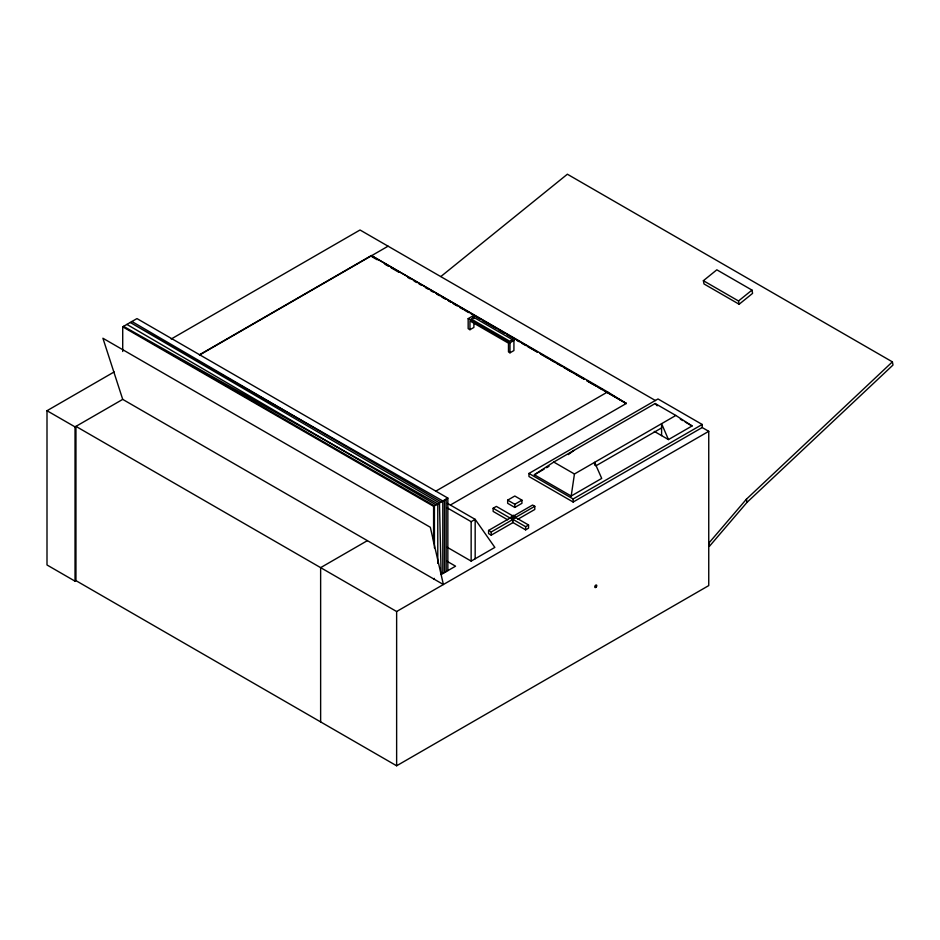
<?xml version="1.0" encoding="UTF-8"?>
<svg xmlns="http://www.w3.org/2000/svg" width="940" height="940" viewBox="0 0 940 940"><rect width="100%" height="100%" fill="white"/><g stroke="black" fill="none" stroke-linecap="round" stroke-linejoin="round"><path stroke-width="1.41" d="M675.837 415.457L655.157 403.519L553.766 462.057L534.355 474.759L571.191 496.026L574.446 473.995L675.837 415.457L692.075 425.961L668.469 439.591L654.299 431.401M512.735 519.562L513.275 516.718L514.556 515.978L515.472 517.447L512.735 519.562L491.232 531.97L488.577 530.442L488.577 533.615L491.232 535.142L512.735 522.734L512.735 519.562L493.147 508.258L493.147 511.43L507.659 519.797M892.389 361.865L746.419 499.187L708.748 543.214L709.359 546.387L747.03 502.348L893 365.037L892.389 361.865L567.372 174.217L440.919 276.478M370.865 256.115L371.359 255.551L607.616 391.945L626.287 403.471L450.401 505.015M510.079 518.034L513.275 515.238L514.556 515.978L514.556 517.035M703.379 280.696L716.832 269.815L751.977 290.096L752.599 293.362L739.145 304.243L704.001 283.951L703.379 280.696L738.511 300.976L739.145 304.243M738.511 300.976L751.977 290.096M568.277 454.608L573.929 450.413M122.717 351.49L122.717 326.826L136.97 318.589L447.851 498.082L447.851 570.639M702.192 427.536L702.192 424.469L658 398.96L528.962 473.454L528.962 476.521L573.153 502.031L702.192 427.536L708.748 431.319L708.748 585.585L396.633 765.783L75.952 580.638L75.035 581.167L47 564.975L47 410.721L114.163 371.935M171.197 339.011L360.032 229.995L655.462 400.558M199.55 354.732L371.359 255.551L537.504 351.948M47 410.721L75.035 426.901L122.717 399.382L443.386 584.527L430.32 527.269L102.918 338.247L122.717 399.382M199.468 355.062L388.067 246.186M468.167 318.637L472.103 316.369L513.922 340.503L513.922 350.549L509.985 352.817L508.481 351.948L508.481 343.171L469.953 320.94L469.953 329.705L468.167 328.671L468.167 318.637L509.985 342.783L513.922 340.503M469.953 329.705L473.889 327.437L473.889 321.586M435.808 491.138L607.616 391.945M367.387 540.641L320.634 567.643L320.634 721.897M122.717 326.826L433.599 506.308L447.851 498.082M534.355 474.759L544.131 469.119M546.575 467.709L549.019 466.299M493.147 508.258L496.355 506.402L528.562 525.002L528.562 528.174L525.636 529.866L512.547 522.311L513.275 516.718L511.995 515.978L511.995 517.035M507.659 500.151L514.803 496.026L521.935 500.151L521.935 503.311L514.803 507.436L507.659 503.311L507.659 500.151L514.803 504.263L521.935 500.151M447.228 507.87L471.152 521.677L475.17 519.362L494.839 547.409L471.152 561.098L447.228 547.28M595.878 465.852L661.596 427.912M488.577 530.442L532.592 505.038L534.789 506.296L534.789 509.468L517.893 519.221M534.789 506.296L512.547 519.139L525.636 526.694L528.562 525.002M571.191 496.026L601.718 478.401L594.609 462.351L594.609 465.171M433.599 578.864L434.421 578.394M528.962 473.454L573.153 498.964L702.192 424.469M75.952 580.638L75.952 426.372L396.633 611.517L708.748 431.319M515.472 517.447L513.275 516.718L513.275 517.776M680.337 419.181L682.769 420.579M685.201 421.99L692.075 425.961M371.981 256.749L377.222 259.781M384.848 264.175L388.655 266.373M391.181 267.829L398.819 272.236M407.643 277.347L410.263 278.839M414.07 281.037L416.62 282.505M419.04 283.927L421.696 285.431M425.385 287.581L428.053 289.097M430.45 290.507L432.976 291.976M436.783 294.161L439.485 295.701M441.847 297.087L445.842 299.367M448.38 300.835L450.918 302.292M453.256 303.679L457.052 305.864M459.589 307.333L463.632 309.624M464.654 310.259L468.707 312.562M471.257 314.031L475.064 316.228M476.051 316.839L480.152 319.154M482.385 320.493L496.673 328.695M498.858 330.011L504.298 333.089M506.836 334.558L514.462 338.952M516.589 340.245L519.127 341.702M521.665 343.171L525.895 345.556M527.998 346.825L532.252 349.222M533.062 349.751L537.327 352.147M541.146 354.345L543.684 355.814M544.46 356.331L548.772 358.751M550.793 359.997L555.117 362.417M555.869 362.922L561.474 366.083M564.012 367.54L566.562 369.009M567.266 369.502L572.907 372.675L557.796 363.721M573.6 373.156L581.202 377.551M581.801 377.81L584.351 379.278L575.55 374.026M592.6 384.131L586.889 380.735L602.188 389.489M593.246 384.401L595.784 385.87M598.322 387.339L604.009 390.711M553.766 462.057L574.446 473.995M447.475 503.37L475.17 519.362L475.17 558.771M446.676 561.062L455.559 566.186L441.13 574.516L439.462 502.923L130.249 322.467L442.811 500.985L442.811 573.553M540.042 353.428L543.837 355.637M546.375 357.106L555.258 362.253M131.929 321.504L441.13 501.96M126.888 324.406L436.101 504.862M655.157 403.519L657.178 405.81M668.469 439.591L661.596 423.681L661.596 435.62M746.419 499.187L747.03 502.348M573.153 498.964L573.153 502.031M525.636 526.694L525.636 529.866M514.803 504.263L514.803 507.436M512.406 340.903L512.406 339.634L509.668 341.22L471.14 318.977L473.889 317.391L473.889 318.66M509.985 342.783L509.985 352.817M491.232 531.97L491.232 535.142M471.152 521.677L471.152 561.098M446.171 499.046L446.171 571.614M444.491 500.021L444.491 572.577M437.781 563.401L437.781 503.899L123.528 326.345L434.421 505.838L434.421 547.926M433.599 506.308L433.599 542.591M396.633 611.517L396.633 765.783M75.035 426.901L75.035 581.167M626.287 403.471L604.678 391.005L626.287 403.471M596.03 587.253A1.422 0.823 -60 0 0 596.477 585.056A1.422 0.823 -60 0 0 594.797 586.548A1.422 0.823 -60 0 0 596.03 587.253"/></g></svg>
